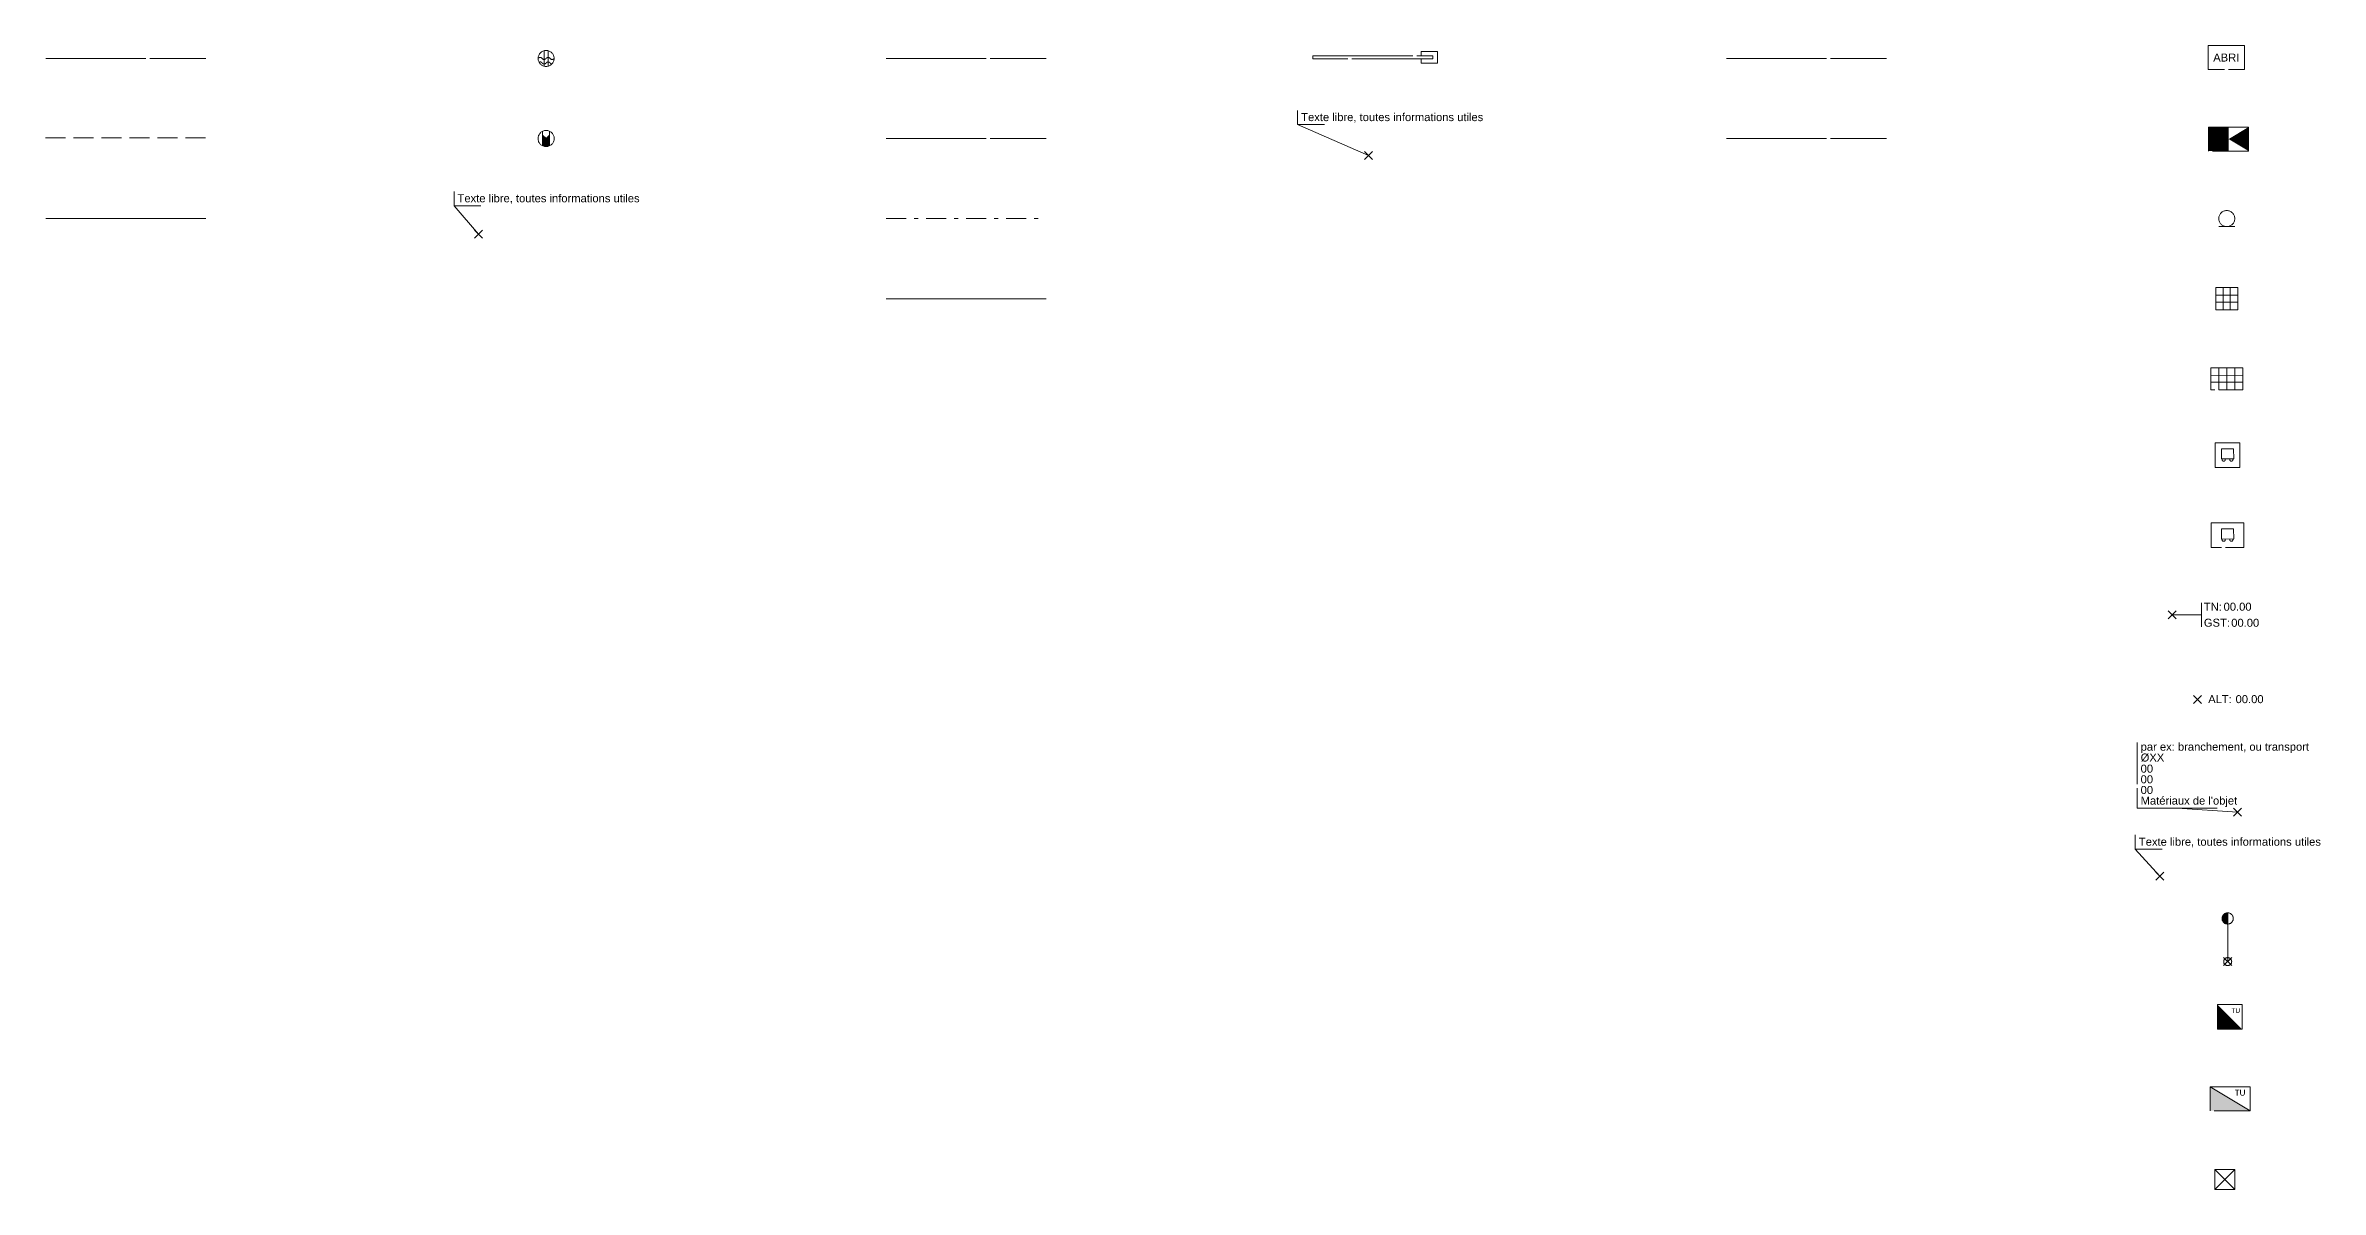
# Model space of a CAD drawing. Header units: metres. Extents: x 3068 to 3311, y 1718 to 1911.
# Drawn here: x 3130.5 to 3187.4, y 1770.6 to 1799.2 of the extents above; entities that cross this region are included whole.
import ezdxf
from ezdxf.enums import TextEntityAlignment as Align

# ---------------------------------------------------------------- set-up
doc = ezdxf.new("R2010")
doc.units = ezdxf.units.M
doc.header["$PDMODE"] = 3
doc.header["$PDSIZE"] = 0.1
for name, pattern in [('Fil_d_eau', [0.75, 0.5, -0.25]), ('OL_0941', [2.5, 2.5, 0]), ('OL_0942', [0.7, 0.5, -0.2]), ('PL_0981', [2.5, 2.5, 0]), ('PL_0982', [2.5, 2.5, 0]), ('PL_0983', [1, 0.5, -0.2, 0.1, -0.2]), ('QL_1021', [2.5, 2.5, 0]), ('QL_1022', [2.5, 2.5, 0]), ('Socle_Continu', [2.5, 2.5, 0])]:
    doc.linetypes.add(name, pattern=pattern)
for name, color, linetype, lineweight in [('NIVEL_SCI', 102, 'Socle_Continu', 13), ('NIVEL_SCS', 102, 'Socle_Continu', 13), ('TRANS_SCI', 242, 'Socle_Continu', 13), ('TRANS_SCS', 242, 'Socle_Continu', 13), ('VOIEF_SCI', 15, 'Socle_Continu', 13), ('VOIEF_SCS', 15, 'Socle_Continu', 13)]:
    doc.layers.add(name, color=color, linetype=linetype, lineweight=lineweight)
doc.styles.add('Legend', font='calibri.ttf')
doc.styles.add('Reseaux', font='arial.ttf')
doc.styles.get("Standard").update_dxf_attribs({"font": 'arial.ttf'})
doc.linetypes.add('OL_0943', pattern='A,0.4,["│",Standard,S=0.127,R=0,X=-0.32,Y=0.08],0.15,["l ı l ı l",Standard,S=0.127,R=0,X=-0.35,Y=0]', length=0.55)
doc.linetypes.add('PL_0984', pattern='A,0.254,0,["∏",Standard,S=0.127,R=0,X=-0.127,Y=0.05]', length=0.254)

# ---------------------------------------------------------------- blocks, each defined once
blk = doc.blocks.new('OP_0962')
at = {"layer": 'NIVEL_SCS', "linetype": 'Socle_Continu'}
h = blk.add_hatch(color=256, dxfattribs=at)
edge = h.paths.add_edge_path()
edge.add_line((-0.087, -0.181), (-0.087, 0.088))
edge.add_line((-0.087, 0.088), (0, 0))
edge.add_line((0, 0), (0.088, 0.088))
edge.add_line((0.088, 0.088), (0.088, -0.181))
edge.add_ellipse((0, 0.013), major_axis=(-0.151, 0.151), ratio=1, start_angle=110.798, end_angle=159.202, ccw=False)
for p, q in [((-0.087, -0.181), (-0.087, 0.181)), ((-0.087, -0.181), (-0.087, 0.088)), ((-0.087, 0.088), (0, 0)), ((-0.087, 0.088), (0, 0)), ((0, 0), (0.088, 0.088)), ((0, 0), (0.088, 0.088)), ((0.088, -0.181), (0.088, 0.181)), ((0.088, 0.088), (0.088, -0.181))]:
    blk.add_line(p, q, dxfattribs=at)
blk.add_circle((0, 0), 0.202, dxfattribs=at)
at = {"layer": 'NIVEL_SCS', "linetype": 'Socle_Continu', "flags": 9}
for tag, p in [('ID', (0.725, 0.539)), ('NATURE', (0.725, 0.218)), ('FAMILLE', (0.725, -0.103)), ('CALQUE', (0.725, -0.425)), ('PCRS', (0.725, -0.746))]:
    blk.add_attdef(tag, p, '', height=0.2, dxfattribs=at)
blk = doc.blocks.new('OP_0961')
at = {"layer": 'NIVEL_SCS', "linetype": 'Socle_Continu'}
for p, q in [((-0.05, 0.188), (-0.05, -0.187)), ((0.05, -0.187), (0.05, 0.188))]:
    blk.add_line(p, q, dxfattribs=at)
for points in [[(-0.1, 0, 0.035489), (-0.106, 0.007, 0.098491), (-0.126, 0.02, 0.098491), (-0.15, 0.025, 0.098491), (-0.174, 0.02, 0.098491), (-0.194, 0.007, 0.035489), (-0.2, 0, 0.098491)], [(-0.1, 0, 0.035489), (-0.094, -0.007, 0.098491), (-0.074, -0.02, 0.098491), (-0.05, -0.025, 0.098491), (-0.026, -0.02, 0.098491), (-0.006, -0.007, 0.035489), (0, 0, 0.098491)], [(0.1, 0, 0.035489), (0.094, 0.007, 0.098491), (0.074, 0.02, 0.098491), (0.05, 0.025, 0.098491), (0.026, 0.02, 0.098491), (0.006, 0.007, 0.035489), (0, 0, 0.098491)], [(0.1, 0, 0.035489), (0.106, -0.007, 0.098491), (0.126, -0.02, 0.098491), (0.15, -0.025, 0.098491), (0.174, -0.02, 0.098491), (0.194, -0.007, 0.035489), (0.2, 0, 0.098491)], [(-0.1, -0.112, 0.076987), (-0.109, -0.101, 0.098491), (-0.124, -0.09, 0.098491), (-0.142, -0.087, 0.098491), (-0.16, -0.09, 0.084355), (-0.174, -0.099)], [(-0.1, -0.112, 0.035489), (-0.094, -0.119, 0.098491), (-0.074, -0.133, 0.098491), (-0.05, -0.137, 0.098491), (-0.026, -0.133, 0.098491), (-0.006, -0.119, 0.035489), (0, -0.112, 0.098491)], [(0.1, -0.112, 0.035489), (0.094, -0.106, 0.098491), (0.074, -0.092, 0.098491), (0.05, -0.087, 0.098491), (0.026, -0.092, 0.098491), (0.006, -0.106, 0.035489), (0, -0.112, 0.098491)], [(0.1, -0.112, 0.080923), (0.109, -0.124, 0.098491), (0.123, -0.134, 0.098491), (0.141, -0.138, 0.017575), (0.144, -0.137, 0.098491)]]:
    blk.add_lwpolyline(points, format="xyb", dxfattribs=at)
blk.add_circle((0, 0), 0.2, dxfattribs=at)
at = {"layer": 'NIVEL_SCS', "linetype": 'Socle_Continu', "flags": 9}
for tag, p in [('ID', (0.961, 0.478)), ('NATURE', (0.961, 0.157)), ('FAMILLE', (0.961, -0.164)), ('CALQUE', (0.961, -0.485)), ('PCRS', (0.961, -0.807))]:
    blk.add_attdef(tag, p, '', height=0.2, dxfattribs=at)
blk = doc.blocks.new('*U60')
at = {"layer": 'NIVEL_SCI', "linetype": 'Socle_Continu'}
blk.add_line((-0.614, 0.709), (0, 0), dxfattribs=at)
at = {"layer": 'NIVEL_SCI', "linetype": 'Socle_Continu', "flags": 128}
blk.add_lwpolyline([(0.059, 0.709), (-0.614, 0.709), (-0.614, 1.066)], dxfattribs=at)
at = {"layer": 'NIVEL_SCI', "linetype": 'Socle_Continu'}
blk.add_point((0, 0), dxfattribs=at)
blk.add_attdef('TXT', (-0.526, 0.796), '', height=0.2, dxfattribs=at)
at = {"layer": 'NIVEL_SCI', "linetype": 'Socle_Continu', "flags": 9}
for tag, p in [('NATURE', (1.967, -0.177)), ('ID', (1.967, 0.144)), ('FAMILLE', (1.967, -0.499)), ('CALQUE', (1.967, -0.82)), ('PCRS', (1.967, -1.141))]:
    blk.add_attdef(tag, p, '', height=0.2, dxfattribs=at)
blk = doc.blocks.new('*U57')
at = {"layer": 'TRANS_SCI', "linetype": 'Socle_Continu'}
blk.add_line((-1.507, 0.103), (0, 0), dxfattribs=at)
at = {"layer": 'TRANS_SCI', "linetype": 'Socle_Continu', "flags": 128}
blk.add_lwpolyline([(-0.507, 0.103), (-2.507, 0.103), (-2.507, 1.741)], dxfattribs=at)
at = {"layer": 'TRANS_SCI', "linetype": 'Socle_Continu'}
blk.add_point((0, 0), dxfattribs=at)
for tag, p in [('TYPE', (-2.418, 1.536)), ('DIAM', (-2.418, 1.266)), ('NBR', (-2.418, 0.988)), ('LARG', (-2.418, 0.722)), ('HAUT', (-2.418, 0.456)), ('MATER', (-2.418, 0.19))]:
    blk.add_attdef(tag, p, '', height=0.2, dxfattribs=at)
at = {"layer": 'TRANS_SCI', "linetype": 'Socle_Continu', "flags": 9}
for tag, p in [('NATURE', (2.47, 1.097)), ('ID', (2.47, 1.418)), ('CALQUE', (2.47, 0.454)), ('FAMILLE', (2.47, 0.776))]:
    blk.add_attdef(tag, p, '', height=0.2, dxfattribs=at)
blk = doc.blocks.new('*U61')
at = {"layer": 'TRANS_SCI', "linetype": 'Socle_Continu'}
blk.add_line((-0.611, 0.672), (0, 0), dxfattribs=at)
at = {"layer": 'TRANS_SCI', "linetype": 'Socle_Continu', "flags": 128}
blk.add_lwpolyline([(0.062, 0.672), (-0.611, 0.672), (-0.611, 1.029)], dxfattribs=at)
at = {"layer": 'TRANS_SCI', "linetype": 'Socle_Continu'}
blk.add_point((0, 0), dxfattribs=at)
blk.add_attdef('TXT', (-0.522, 0.759), '', height=0.2, dxfattribs=at)
at = {"layer": 'TRANS_SCI', "linetype": 'Socle_Continu', "flags": 9}
for tag, p in [('NATURE', (1.967, -0.177)), ('ID', (1.967, 0.144)), ('FAMILLE', (1.967, -0.499)), ('CALQUE', (1.967, -0.82)), ('PCRS', (1.967, -1.141))]:
    blk.add_attdef(tag, p, '', height=0.2, dxfattribs=at)
blk = doc.blocks.new('*U222')
at = {"layer": 'VOIEF_SCI', "linetype": 'Socle_Continu'}
blk.add_line((-1.771, 0.771), (0, 0), dxfattribs=at)
at = {"layer": 'VOIEF_SCI', "linetype": 'Socle_Continu', "flags": 128}
blk.add_lwpolyline([(-1.098, 0.771), (-1.771, 0.771), (-1.771, 1.128)], dxfattribs=at)
at = {"layer": 'VOIEF_SCI', "linetype": 'Socle_Continu'}
blk.add_point((0, 0), dxfattribs=at)
blk.add_attdef('TXT', (-1.682, 0.859), '', height=0.2, dxfattribs=at)
at = {"layer": 'VOIEF_SCI', "linetype": 'Socle_Continu', "flags": 9}
for tag, p in [('NATURE', (1.967, -0.177)), ('ID', (1.967, 0.144)), ('FAMILLE', (1.967, -0.499)), ('CALQUE', (1.967, -0.82)), ('PCRS', (1.967, -1.141))]:
    blk.add_attdef(tag, p, '', height=0.2, dxfattribs=at)
blk = doc.blocks.new('PP_1001')
at = {"layer": 'VOIEF_SCS', "linetype": 'Socle_Continu', "flags": 128}
blk.add_lwpolyline([(-3.112, 0.036), (-0.112, 0.036), (-0.112, -0.036), (-3.112, -0.036)], close=True, dxfattribs=at)
blk.add_lwpolyline([(-0.406, 0.036), (-0.406, 0.148), (0, 0.148), (0, -0.148), (-0.406, -0.148), (-0.406, -0.036)], dxfattribs=at)
at = {"layer": 'VOIEF_SCS', "linetype": 'Socle_Continu', "flags": 9}
for tag, p in [('ID', (0.17, -0.036)), ('NATURE', (0.17, -0.357)), ('FAMILLE', (0.17, -0.679)), ('CALQUE', (0.17, -1)), ('PCRS', (0.17, -1.321))]:
    blk.add_attdef(tag, p, '', height=0.2, dxfattribs=at)
blk = doc.blocks.new('*U324')
at = {"layer": 'TRANS_SCI', "linetype": 'Socle_Continu'}
blk.add_line((0.733, 0), (0, 0), dxfattribs=at)
at = {"layer": 'TRANS_SCI', "linetype": 'Socle_Continu', "flags": 128}
blk.add_lwpolyline([(0.733, -0.3), (0.733, 0.3)], dxfattribs=at)
at = {"layer": 'TRANS_SCI', "linetype": 'Socle_Continu'}
blk.add_point((0, 0), dxfattribs=at)
at = {"layer": 'TRANS_SCI', "linetype": 'Socle_Continu', "char_height": 0.2, "attachment_point": 4}
for s, insert in [('TN:', (0.793, 0.2)), ('GST:', (0.793, -0.201))]:
    blk.add_mtext_dynamic_manual_height_columns(s, width=0.46273, gutter_width=1, heights=[0], dxfattribs=dict(at, insert=insert))
at = {"layer": 'TRANS_SCI', "linetype": 'Socle_Continu'}
for tag, p in [('TN', (1.286, 0.2)), ('GST', (1.477, -0.201))]:
    blk.add_attdef(tag, text='', height=0.2, dxfattribs=at).set_placement(p, align=Align.MIDDLE_LEFT)
at = {"layer": 'TRANS_SCI', "linetype": 'Socle_Continu', "style": 'Reseaux', "flags": 9}
for tag, p in [('ID', (2.428, 0.07)), ('NATURE', (2.428, -0.251))]:
    blk.add_attdef(tag, p, '', height=0.2, dxfattribs=at)
at = {"layer": 'TRANS_SCI', "linetype": 'Socle_Continu', "flags": 9}
for tag, p in [('FAMILLE', (2.428, -0.573)), ('CALQUE', (2.428, -0.894))]:
    blk.add_attdef(tag, p, '', height=0.2, dxfattribs=at)
blk = doc.blocks.new('QP_1049')
at = {"layer": 'TRANS_SCI', "linetype": 'Socle_Continu'}
blk.add_point((0, 0), dxfattribs=at)
at = {"layer": 'TRANS_SCI', "linetype": 'Socle_Continu', "insert": (0.268, 0.01), "char_height": 0.2, "attachment_point": 4}
blk.add_mtext_dynamic_manual_height_columns('ALT:', width=0.46273, gutter_width=1, heights=[0], dxfattribs=at)
at = {"layer": 'TRANS_SCI', "linetype": 'Socle_Continu'}
blk.add_attdef('ALT', text='', height=0.2, dxfattribs=at).set_placement((0.952, 0.01), align=Align.MIDDLE_LEFT)
at = {"layer": 'TRANS_SCI', "linetype": 'Socle_Continu', "style": 'Reseaux', "flags": 9}
for tag, p in [('ID', (2.01, 0.015)), ('NATURE', (2.01, -0.306))]:
    blk.add_attdef(tag, p, '', height=0.2, dxfattribs=at)
at = {"layer": 'TRANS_SCI', "linetype": 'Socle_Continu', "flags": 9}
for tag, p in [('FAMILLE', (2.01, -0.627)), ('CALQUE', (2.01, -0.948)), ('TYPE', (2.018, -1.228))]:
    blk.add_attdef(tag, p, '', height=0.2, dxfattribs=at)
blk = doc.blocks.new('QP_1043')
at = {"layer": 'TRANS_SCS', "linetype": 'Socle_Continu'}
blk.add_line((-0.2, -0.2), (0.2, -0.2), dxfattribs=at)
blk.add_circle((0, 0), 0.2, dxfattribs=at)
at = {"layer": 'TRANS_SCS', "linetype": 'Socle_Continu', "flags": 9}
for tag, p in [('ID', (0.685, 0.52)), ('NATURE', (0.685, 0.199)), ('FAMILLE', (0.685, -0.123)), ('CALQUE', (0.685, -0.444)), ('PCRS', (0.685, -0.765))]:
    blk.add_attdef(tag, p, '', height=0.2, dxfattribs=at)
blk = doc.blocks.new('QP_1044')
at = {"layer": 'TRANS_SCS', "linetype": 'Socle_Continu'}
for p, q in [((0.552, 0.363), (0, 0.362)), ((0, 0.19), (0.552, 0.19)), ((0.189, 0.552), (0.19, 0)), ((0.362, 0), (0.362, 0.552))]:
    blk.add_line(p, q, dxfattribs=at)
at = {"layer": 'TRANS_SCS', "linetype": 'Socle_Continu', "flags": 128}
blk.add_lwpolyline([(0, 0.552), (0.552, 0.552), (0.552, 0), (0, 0)], close=True, dxfattribs=at)
at = {"layer": 'TRANS_SCS', "linetype": 'Socle_Continu', "flags": 9}
for tag, p in [('NATURE', (1.109, 0.513)), ('ID', (1.109, 0.834)), ('CALQUE', (1.109, -0.13)), ('FAMILLE', (1.109, 0.191)), ('PCRS', (1.109, -0.451))]:
    blk.add_attdef(tag, p, '', height=0.2, dxfattribs=at)
blk = doc.blocks.new('QP_1045')
at = {"layer": 'TRANS_SCS', "linetype": 'Socle_Continu'}
for p, q in [((0.8, 0.363), (0, 0.362)), ((0, 0.19), (0.8, 0.19)), ((0.2, 0.552), (0.2, 0)), ((0.4, 0.552), (0.4, 0)), ((0.6, 0.552), (0.6, 0))]:
    blk.add_line(p, q, dxfattribs=at)
at = {"layer": 'TRANS_SCS', "linetype": 'Socle_Continu', "flags": 128}
blk.add_lwpolyline([(0, 0), (0, 0.552), (0.8, 0.553), (0.8, 0.001)], close=True, dxfattribs=at)
at = {"layer": 'TRANS_SCS', "linetype": 'Socle_Continu', "flags": 9}
for tag, p in [('NATURE', (1.247, 0.471)), ('ID', (1.247, 0.792)), ('CALQUE', (1.247, -0.172)), ('FAMILLE', (1.247, 0.149)), ('PCRS', (1.247, -0.493))]:
    blk.add_attdef(tag, p, '', height=0.2, dxfattribs=at)
blk = doc.blocks.new('QP_1053')
at = {"layer": 'TRANS_SCS', "linetype": 'Socle_Continu'}
h = blk.add_hatch(color=256, dxfattribs=at)
h.dxf.hatch_style = 1
h.paths.add_polyline_path([(0, 0.614), (0, 0), (0.614, 0)])
at = {"layer": 'TRANS_SCS', "linetype": 'Socle_Continu', "flags": 128}
blk.add_lwpolyline([(0.614, 0.615), (0, 0.614), (0, 0), (0.614, 0)], close=True, dxfattribs=at)
at = {"layer": 'TRANS_SCS', "linetype": 'Socle_Continu', "insert": (0.461, 0.461), "char_height": 0.12, "attachment_point": 5, "style": 'Legend'}
blk.add_mtext_dynamic_manual_height_columns('TU', width=0.48925, gutter_width=1, heights=[0], dxfattribs=at)
at = {"layer": 'TRANS_SCS', "linetype": 'Socle_Continu', "flags": 9}
for tag, p in [('NATURE', (1.196, 0.615)), ('ID', (1.196, 0.936)), ('CALQUE', (1.196, -0.028)), ('FAMILLE', (1.196, 0.294)), ('PCRS', (1.196, -0.349))]:
    blk.add_attdef(tag, p, '', height=0.2, dxfattribs=at)
blk = doc.blocks.new('QP_1054')
at = {"layer": 'TRANS_SCS', "linetype": 'Fil_d_eau'}
h = blk.add_hatch(color=256, dxfattribs=at)
h.dxf.hatch_style = 1
h.paths.add_polyline_path([(0, 0.6), (0, 0), (1, 0)])
at = {"layer": 'TRANS_SCS', "linetype": 'Socle_Continu', "flags": 128}
blk.add_lwpolyline([(0, 0.6), (1, 0.6), (1, 0), (0, 0)], close=True, dxfattribs=at)
at = {"layer": 'TRANS_SCS', "linetype": 'QL_1021', "flags": 128}
blk.add_lwpolyline([(0, 0.6), (1, 0)], dxfattribs=at)
at = {"layer": 'TRANS_SCS', "linetype": 'Fil_d_eau', "insert": (0.75, 0.45), "char_height": 0.15, "attachment_point": 5, "style": 'Legend'}
blk.add_mtext_dynamic_manual_height_columns('TU', width=0.42663, gutter_width=1, heights=[0], dxfattribs=at)
at = {"layer": 'TRANS_SCS', "linetype": 'Socle_Continu', "flags": 9}
for tag, p in [('NATURE', (1.196, 0.615)), ('ID', (1.196, 0.936)), ('CALQUE', (1.196, -0.028)), ('FAMILLE', (1.196, 0.294)), ('PCRS', (1.196, -0.349))]:
    blk.add_attdef(tag, p, '', height=0.2, dxfattribs=at)
blk = doc.blocks.new('QP_1055')
at = {"layer": 'TRANS_SCS', "linetype": 'Socle_Continu'}
for p, q in [((0, 0.5), (0.5, 0.5)), ((0, 0), (0, 0.5)), ((0, 0), (0.5, 0.5)), ((0, 0.5), (0.5, 0)), ((0.5, 0), (0, 0)), ((0.5, 0.5), (0.5, 0))]:
    blk.add_line(p, q, dxfattribs=at)
at = {"layer": 'TRANS_SCS', "linetype": 'Socle_Continu', "flags": 9}
for tag, p in [('NATURE', (1.196, 0.615)), ('ID', (1.196, 0.936)), ('CALQUE', (1.196, -0.028)), ('FAMILLE', (1.196, 0.294)), ('PCRS', (1.196, -0.349))]:
    blk.add_attdef(tag, p, '', height=0.2, dxfattribs=at)
blk = doc.blocks.new('QP_1041')
at = {"layer": 'TRANS_SCS', "linetype": 'Socle_Continu', "flags": 128}
blk.add_lwpolyline([(0, 0), (0, 0.6), (0.905, 0.6), (0.905, 0)], close=True, dxfattribs=at)
at = {"layer": 'TRANS_SCS', "linetype": 'Socle_Continu', "insert": (0.453, 0.3), "char_height": 0.2, "attachment_point": 5}
blk.add_mtext_dynamic_manual_height_columns('ABRI', width=0.48271, gutter_width=12.5, heights=[0], dxfattribs=at)
at = {"layer": 'TRANS_SCS', "linetype": 'Socle_Continu', "flags": 9}
for tag, p in [('NATURE', (1.328, 0.587)), ('ID', (1.328, 0.908)), ('CALQUE', (1.328, -0.055)), ('FAMILLE', (1.328, 0.266)), ('PCRS', (1.328, -0.377))]:
    blk.add_attdef(tag, p, '', height=0.2, dxfattribs=at)
blk = doc.blocks.new('QP_1046')
at = {"layer": 'TRANS_SCS', "linetype": 'Socle_Continu', "flags": 128}
for points in [[(0.614, 0.615), (0, 0.614), (0, 0), (0.614, 0)], [(0.153, 0.211), (0.153, 0.461), (0.46, 0.461), (0.461, 0.212)]]:
    blk.add_lwpolyline(points, close=True, dxfattribs=at)
at = {"layer": 'TRANS_SCS', "linetype": 'Socle_Continu'}
for centre in [(0.211, 0.195), (0.403, 0.196)]:
    blk.add_arc(centre, 0.0416, 157.3939, 22.69, dxfattribs=at)
at = {"layer": 'TRANS_SCS', "linetype": 'Socle_Continu', "flags": 9}
for tag, p in [('NATURE', (1.071, 0.439)), ('ID', (1.071, 0.76)), ('FAMILLE', (1.071, 0.118)), ('CALQUE', (1.071, -0.204)), ('PCRS', (1.071, -0.525))]:
    blk.add_attdef(tag, p, '', height=0.2, dxfattribs=at)
blk = doc.blocks.new('QP_1047')
at = {"layer": 'TRANS_SCS', "linetype": 'Socle_Continu', "flags": 128}
for points in [[(0, 0), (0, 0.614), (0.814, 0.615), (0.814, 0.001)], [(0.253, 0.211), (0.253, 0.461), (0.56, 0.461), (0.561, 0.212)]]:
    blk.add_lwpolyline(points, close=True, dxfattribs=at)
at = {"layer": 'TRANS_SCS', "linetype": 'Socle_Continu'}
for centre in [(0.311, 0.195), (0.503, 0.196)]:
    blk.add_arc(centre, 0.0416, 157.3939, 22.69, dxfattribs=at)
at = {"layer": 'TRANS_SCS', "linetype": 'Socle_Continu', "flags": 9}
for tag, p in [('NATURE', (1.196, 0.615)), ('ID', (1.196, 0.936)), ('CALQUE', (1.196, -0.028)), ('FAMILLE', (1.196, 0.294)), ('PCRS', (1.196, -0.349))]:
    blk.add_attdef(tag, p, '', height=0.2, dxfattribs=at)
blk = doc.blocks.new('QP_1042')
at = {"layer": 'TRANS_SCS', "linetype": 'Socle_Continu'}
h = blk.add_hatch(color=256, dxfattribs=at)
h.dxf.hatch_style = 1
h.paths.add_polyline_path([(0, 0.6), (0, 0), (0.5, 0), (0.5, 0.6)])
h = blk.add_hatch(color=256, dxfattribs=at)
h.dxf.hatch_style = 1
h.paths.add_polyline_path([(0.5, 0.3), (1, 0.6), (1, 0)])
at = {"layer": 'TRANS_SCS', "linetype": 'Socle_Continu', "flags": 128}
blk.add_lwpolyline([(0, 0.6), (1, 0.6), (1, 0), (0, 0)], close=True, dxfattribs=at)
at = {"layer": 'TRANS_SCS', "linetype": 'Socle_Continu', "flags": 9}
for tag, p in [('NATURE', (1.328, 0.587)), ('ID', (1.328, 0.908)), ('CALQUE', (1.328, -0.055)), ('FAMILLE', (1.328, 0.266)), ('PCRS', (1.328, -0.377))]:
    blk.add_attdef(tag, p, '', height=0.2, dxfattribs=at)
blk = doc.blocks.new('QP_1052')
at = {"layer": 'TRANS_SCS', "linetype": 'Socle_Continu', "lineweight": -2}
h = blk.add_hatch(color=256, dxfattribs=at)
edge = h.paths.add_edge_path()
edge.add_ellipse((0, 1.078), major_axis=(-0.0994, 0.0994), ratio=1, start_angle=-45, end_angle=135, ccw=False)
edge.add_line((0, 1.219), (0, 0.938))
for p, q in [((0, 1.219), (0, 1.219)), ((0, 1.219), (0, 0.938)), ((0, 0), (0, 0.938))]:
    blk.add_line(p, q, dxfattribs=at)
for centre, major_axis, start_param, end_param in [((0, 1.078), (-0.0994, 0.0994), -0.785398, 2.356194), ((0, 0), (0.0707, 0.0707), 3.926991, 7.068583)]:
    blk.add_ellipse(centre, major_axis=major_axis, ratio=1, start_param=start_param, end_param=end_param, dxfattribs=at)
at = {"layer": 'TRANS_SCS', "linetype": 'Socle_Continu', "lineweight": -2, "extrusion": (0, 0, -1)}
for centre, major_axis, start_param, end_param in [((0, 1.078), (0.0994, 0.0994), -0.785398, 2.356194), ((0, 0), (-0.0707, 0.0707), 3.926991, 7.068583)]:
    blk.add_ellipse(centre, major_axis=major_axis, ratio=1, start_param=start_param, end_param=end_param, dxfattribs=at)
at = {"layer": 'TRANS_SCS', "linetype": 'Socle_Continu', "lineweight": 0}
blk.add_point((0, 0), dxfattribs=at)
at = {"layer": 'TRANS_SCS', "linetype": 'Socle_Continu', "flags": 9}
for tag, p in [('NATURE', (1.196, 0.615)), ('ID', (1.196, 0.936)), ('CALQUE', (1.196, -0.028)), ('FAMILLE', (1.196, 0.294)), ('PCRS', (1.196, -0.349))]:
    blk.add_attdef(tag, p, '', height=0.2, dxfattribs=at)

msp = doc.modelspace()

# ---------------------------------------------------------------- linework, layer by layer
at = {"layer": 'NIVEL_SCS', "linetype": 'OL_0941', "flags": 128}
msp.add_lwpolyline([(3130.549, 1798.866), (3134.549, 1798.866)], dxfattribs=at)
at = {"layer": 'NIVEL_SCS', "linetype": 'OL_0942', "flags": 128}
msp.add_lwpolyline([(3130.538, 1796.881), (3134.538, 1796.881)], dxfattribs=at)
at = {"layer": 'NIVEL_SCS', "linetype": 'OL_0943', "flags": 128}
msp.add_lwpolyline([(3130.549, 1794.866), (3134.549, 1794.866)], dxfattribs=at)
at = {"layer": 'TRANS_SCS', "linetype": 'QL_1021', "flags": 128}
msp.add_lwpolyline([(3172.549, 1798.866), (3176.549, 1798.866)], dxfattribs=at)
at = {"layer": 'TRANS_SCS', "linetype": 'QL_1022', "flags": 128}
msp.add_lwpolyline([(3172.549, 1796.866), (3176.549, 1796.866)], dxfattribs=at)
at = {"layer": 'VOIEF_SCS', "linetype": 'PL_0981', "flags": 128}
msp.add_lwpolyline([(3151.549, 1798.866), (3155.549, 1798.866)], dxfattribs=at)
at = {"layer": 'VOIEF_SCS', "linetype": 'PL_0982', "flags": 128}
msp.add_lwpolyline([(3151.549, 1796.866), (3155.549, 1796.866)], dxfattribs=at)
at = {"layer": 'VOIEF_SCS', "linetype": 'PL_0983', "flags": 128}
msp.add_lwpolyline([(3151.549, 1794.866), (3155.549, 1794.866)], dxfattribs=at)
at = {"layer": 'VOIEF_SCS', "linetype": 'PL_0984', "flags": 128}
msp.add_lwpolyline([(3151.549, 1792.866), (3155.549, 1792.866)], dxfattribs=at)

# ---------------------------------------------------------------- block references
at = {"layer": 'NIVEL_SCI', "linetype": 'Socle_Continu'}
msp.add_blockref('*U60', (3141.362, 1794.478), dxfattribs=at).add_auto_attribs({'TXT': 'Texte libre, toutes informations utiles'})
at = {"layer": 'NIVEL_SCS', "linetype": 'Socle_Continu'}
for name, p in [('OP_0961', (3143.049, 1798.866)), ('OP_0962', (3143.049, 1796.866))]:
    msp.add_blockref(name, p, dxfattribs=at)
at = {"layer": 'TRANS_SCI', "linetype": 'Socle_Continu'}
for name, p, values in [('*U324', (3183.684, 1784.972), {'TN': '00.00', 'GST': '00.00'}), ('QP_1049', (3184.318, 1782.853), {'ALT': '00.00'}), ('*U57', (3185.315, 1780.039), {'TYPE': 'par ex: branchement, ou transport', 'DIAM': 'ØXX', 'NBR': '00', 'LARG': '00', 'HAUT': '00', 'MATER': "Matériaux de l'objet"}), ('*U61', (3183.375, 1778.443), {'TXT': 'Texte libre, toutes informations utiles'})]:
    msp.add_blockref(name, p, dxfattribs=at).add_auto_attribs(values)
at = {"layer": 'TRANS_SCS', "linetype": 'Socle_Continu', "lineweight": -2}
for name, p in [('QP_1041', (3184.584, 1798.589)), ('QP_1046', (3184.761, 1788.653)), ('QP_1047', (3184.661, 1786.652)), ('QP_1053', (3184.817, 1774.622)), ('QP_1054', (3184.636, 1772.583)), ('QP_1055', (3184.754, 1770.616))]:
    msp.add_blockref(name, p, dxfattribs=at)
at = {"layer": 'TRANS_SCS', "linetype": 'Socle_Continu'}
for name, p in [('QP_1042', (3184.595, 1796.553)), ('QP_1043', (3185.049, 1794.866)), ('QP_1044', (3184.773, 1792.59)), ('QP_1045', (3184.649, 1790.589)), ('QP_1052', (3185.072, 1776.307))]:
    msp.add_blockref(name, p, dxfattribs=at)
at = {"layer": 'VOIEF_SCI', "linetype": 'Socle_Continu'}
msp.add_blockref('*U222', (3163.601, 1796.442), dxfattribs=at).add_auto_attribs({'TXT': 'Texte libre, toutes informations utiles'})
at = {"layer": 'VOIEF_SCS', "linetype": 'Socle_Continu'}
msp.add_blockref('PP_1001', (3165.323, 1798.894), dxfattribs=at)

doc.saveas('drawing.dxf')
